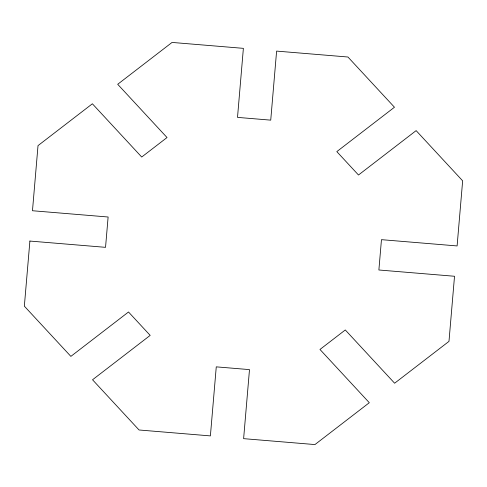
<?xml version="1.0" encoding="UTF-8"?>
<svg xmlns="http://www.w3.org/2000/svg" width="487" height="487" viewBox="0 0 487 487"><rect width="100%" height="100%" fill="white"/><g stroke="black" fill="none" stroke-linecap="round" stroke-linejoin="round"><path stroke-width="0.73" d="M29.896 241.059L24.35 306.165L70.871 356.381L128.513 311.997L150.185 335.385L92.536 379.769L139.057 429.984L210.39 435.902L216.265 366.857L249.49 369.615L243.616 438.653L314.943 444.57L369.304 402.712L319.971 349.459L345.289 329.967L394.622 383.22L448.984 341.369L454.523 276.263L378.88 269.993L381.461 239.665L457.104 245.941L462.65 180.835L416.129 130.619L358.487 175.003L336.815 151.615L394.464 107.231L347.943 57.016L276.61 51.098L270.735 120.143L237.51 117.385L243.384 48.347L172.057 42.43L117.696 84.288L167.029 137.541L141.711 157.033L92.378 103.78L38.016 145.631L32.477 210.737L108.12 217.007L105.539 247.335L29.896 241.059"/></g></svg>
